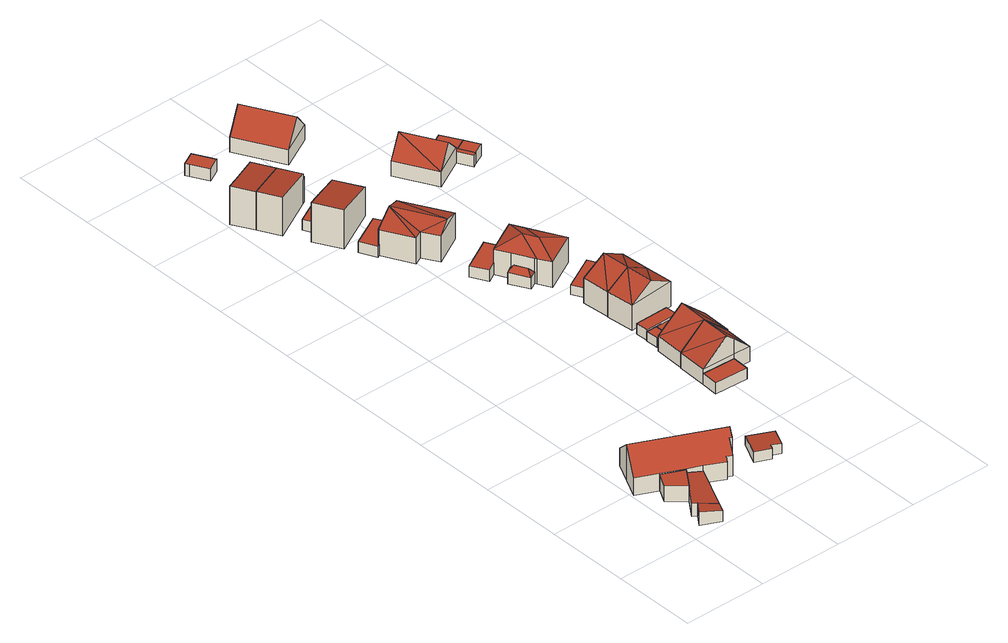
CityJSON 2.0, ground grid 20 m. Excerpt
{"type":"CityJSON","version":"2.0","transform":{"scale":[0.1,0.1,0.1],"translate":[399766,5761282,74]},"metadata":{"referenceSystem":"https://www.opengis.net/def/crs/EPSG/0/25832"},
"CityObjects":{
"building1":{"type":"Building","attributes":{"Gemeindeschluessel":"05515000","Geometrietyp2DReferenz":"3000","function":"51009_1610"},"children":["building1-1","building1-2"]},
"building1-1":{"type":"BuildingPart","attributes":{"roofType":"2100","measuredHeight":3.22},"parents":["building1"],"geometry":[{"type":"Solid","lod":"2","boundaries":[[[[0,1,2,3]],[[4,5,6,1,0]],[[3,2,7,8,9]],[[4,0,3,9]],[[1,6,7,2]],[[8,5,4,9]],[[7,6,5,8]]]],"semantics":{"surfaces":[{"type":"WallSurface"},{"type":"RoofSurface"},{"type":"GroundSurface"},{"type":"ClosureSurface"}],"values":[[0,0,0,1,2,0,3]]}}]},
"building1-2":{"type":"BuildingPart","attributes":{"roofType":"2100","measuredHeight":3.12},"parents":["building1"],"geometry":[{"type":"Solid","lod":"2","boundaries":[[[[10,11,12,13]],[[8,7,11,10]],[[14,15,6,5]],[[16,17,15,14]],[[13,12,17,16]],[[14,5,8,10,13,16]],[[11,7,6,15,17,12]],[[7,8,5,6]]]],"semantics":{"surfaces":[{"type":"WallSurface"},{"type":"RoofSurface"},{"type":"GroundSurface"},{"type":"ClosureSurface"}],"values":[[0,0,0,0,0,1,2,3]]}}]},
"building2":{"type":"Building","attributes":{"Gemeindeschluessel":"05515000","Geometrietyp2DReferenz":"3000","function":"31001_1000","roofType":"1000","measuredHeight":3.88},"geometry":[{"type":"Solid","lod":"2","boundaries":[[[[18,17,12,19]],[[20,21,17,18]],[[22,23,21,20]],[[19,12,23,22]],[[20,18,19,22]],[[17,21,23,12]]]],"semantics":{"surfaces":[{"type":"WallSurface"},{"type":"RoofSurface"},{"type":"GroundSurface"}],"values":[[0,0,0,0,1,2]]}}]},
"building3":{"type":"Building","attributes":{"Gemeindeschluessel":"05515000","Geometrietyp2DReferenz":"3000","function":"31001_1000","roofType":"3100","measuredHeight":8.95},"address":[{"country":"Germany","locality":"Münster","thoroughfareNumber":"11","thoroughfareName":"Waltruper Weg"}],"geometry":[{"type":"Solid","lod":"2","boundaries":[[[[24,25,26,27]],[[28,29,25,24]],[[30,31,29,28]],[[32,33,31,30]],[[34,35,33,32]],[[36,37,35,34]],[[38,39,37,36]],[[40,41,39,38]],[[42,43,41,40]],[[44,45,43,42]],[[46,47,45,44]],[[48,49,47,46]],[[50,51,49,48]],[[52,53,51,50]],[[27,26,53,52]],[[46,44,42,40,38,48]],[[36,34,32,30,28,24,27,52,50,48,38]],[[25,29,31,33,35,37,39,41,43,45,47,49,51,53,26]]]],"semantics":{"surfaces":[{"type":"WallSurface"},{"type":"RoofSurface"},{"type":"GroundSurface"}],"values":[[0,0,0,0,0,0,0,0,0,0,0,0,0,0,0,1,1,2]]}}]},
"building4":{"type":"Building","attributes":{"Gemeindeschluessel":"05515000","Geometrietyp2DReferenz":"3000","function":"31001_1310","roofType":"2100","measuredHeight":2.6},"geometry":[{"type":"Solid","lod":"2","boundaries":[[[[54,55,56,57]],[[58,59,55,54]],[[60,61,59,58]],[[62,63,61,60]],[[64,65,63,62]],[[57,56,65,64]],[[62,60,58,54,57,64]],[[55,59,61,63,65,56]]]],"semantics":{"surfaces":[{"type":"WallSurface"},{"type":"RoofSurface"},{"type":"GroundSurface"}],"values":[[0,0,0,0,0,0,1,2]]}}]},
"building5":{"type":"Building","attributes":{"Gemeindeschluessel":"05515000","Geometrietyp2DReferenz":"3000","function":"31001_1000"},"address":[{"country":"Germany","locality":"Münster","thoroughfareNumber":"19","thoroughfareName":"Käthe-Ernst-Weg"}],"children":["building5-1","building5-2"]},
"building5-1":{"type":"BuildingPart","attributes":{"roofType":"1000","measuredHeight":6.24},"parents":["building5"],"geometry":[{"type":"Solid","lod":"2","boundaries":[[[[66,67,68,69]],[[70,71,72,73]],[[74,75,71,70]],[[69,68,75,74]],[[70,73,66,69,74]],[[67,72,71,75,68]],[[67,66,73,72]]]],"semantics":{"surfaces":[{"type":"WallSurface"},{"type":"RoofSurface"},{"type":"GroundSurface"},{"type":"ClosureSurface"}],"values":[[0,0,0,0,1,2,3]]}}]},
"building5-2":{"type":"BuildingPart","attributes":{"roofType":"2100","measuredHeight":9.4},"parents":["building5"],"geometry":[{"type":"Solid","lod":"2","boundaries":[[[[76,77,78,79]],[[80,73,72,77,76]],[[81,82,67,66,83]],[[79,78,82,81]],[[83,80,76,79,81]],[[77,72,67,82,78]],[[73,80,83,66]],[[67,72,73,66]]]],"semantics":{"surfaces":[{"type":"WallSurface"},{"type":"RoofSurface"},{"type":"GroundSurface"},{"type":"ClosureSurface"}],"values":[[0,0,0,0,1,2,0,3]]}}]},
"building6":{"type":"Building","attributes":{"Gemeindeschluessel":"05515000","Geometrietyp2DReferenz":"3000","function":"31001_1000"},"address":[{"country":"Germany","locality":"Münster","thoroughfareNumber":"17","thoroughfareName":"Käthe-Ernst-Weg"}],"children":["building6-1","building6-2"]},
"building6-1":{"type":"BuildingPart","attributes":{"roofType":"1000","measuredHeight":6.29},"parents":["building6"],"geometry":[{"type":"Solid","lod":"2","boundaries":[[[[84,85,68,69]],[[86,87,85,84]],[[88,89,87,86]],[[69,68,67,66]],[[88,86,84,69,66]],[[85,87,89,67,68]],[[89,88,66,67]]]],"semantics":{"surfaces":[{"type":"WallSurface"},{"type":"RoofSurface"},{"type":"GroundSurface"},{"type":"ClosureSurface"}],"values":[[0,0,0,0,1,2,3]]}}]},
"building6-2":{"type":"BuildingPart","attributes":{"roofType":"2100","measuredHeight":9.45},"parents":["building6"],"geometry":[{"type":"Solid","lod":"2","boundaries":[[[[83,66,67,82,90]],[[91,92,89,88,93]],[[90,82,92,91]],[[93,83,90,91]],[[67,89,92,82]],[[88,66,83,93]],[[89,67,66,88]]]],"semantics":{"surfaces":[{"type":"WallSurface"},{"type":"RoofSurface"},{"type":"GroundSurface"},{"type":"ClosureSurface"}],"values":[[0,0,0,1,2,0,3]]}}]},
"building7":{"type":"Building","attributes":{"Gemeindeschluessel":"05515000","Geometrietyp2DReferenz":"3000","function":"31001_2460","roofType":"1000","measuredHeight":2.68},"geometry":[{"type":"Solid","lod":"2","boundaries":[[[[94,95,96,97]],[[98,99,95,94]],[[100,101,99,98]],[[97,96,101,100]],[[98,94,97,100]],[[95,99,101,96]]]],"semantics":{"surfaces":[{"type":"WallSurface"},{"type":"RoofSurface"},{"type":"GroundSurface"}],"values":[[0,0,0,0,1,2]]}}]},
"building8":{"type":"Building","attributes":{"Gemeindeschluessel":"05515000","Geometrietyp2DReferenz":"3000","function":"31001_1310","roofType":"1000","measuredHeight":2.7},"geometry":[{"type":"Solid","lod":"2","boundaries":[[[[102,103,104,105]],[[106,107,103,102]],[[108,109,107,106]],[[105,104,109,108]],[[106,102,105,108]],[[103,107,109,104]]]],"semantics":{"surfaces":[{"type":"WallSurface"},{"type":"RoofSurface"},{"type":"GroundSurface"}],"values":[[0,0,0,0,1,2]]}}]},
"building9":{"type":"Building","attributes":{"Gemeindeschluessel":"05515000","Geometrietyp2DReferenz":"3000","function":"31001_2460","roofType":"1000","measuredHeight":2.71},"geometry":[{"type":"Solid","lod":"2","boundaries":[[[[110,111,112,113]],[[114,115,111,110]],[[116,117,115,114]],[[118,119,117,116]],[[120,121,119,118]],[[113,112,121,120]],[[118,116,114,110,113,120]],[[111,115,117,119,121,112]]]],"semantics":{"surfaces":[{"type":"WallSurface"},{"type":"RoofSurface"},{"type":"GroundSurface"}],"values":[[0,0,0,0,0,0,1,2]]}}]},
"building10":{"type":"Building","attributes":{"Gemeindeschluessel":"05515000","Geometrietyp2DReferenz":"3000","function":"31001_1000","roofType":"2100","measuredHeight":9.69},"address":[{"country":"Germany","locality":"Münster","thoroughfareNumber":"15","thoroughfareName":"Käthe-Ernst-Weg"}],"geometry":[{"type":"Solid","lod":"2","boundaries":[[[[122,123,124,125]],[[126,127,123,122]],[[128,129,127,126]],[[130,131,129,128]],[[132,133,131,130]],[[134,135,133,132]],[[125,124,135,134]],[[132,130,128,126,122,125,134]],[[123,127,129,131,133,135,124]]]],"semantics":{"surfaces":[{"type":"WallSurface"},{"type":"RoofSurface"},{"type":"GroundSurface"}],"values":[[0,0,0,0,0,0,0,1,2]]}}]},
"building11":{"type":"Building","attributes":{"Gemeindeschluessel":"05515000","Geometrietyp2DReferenz":"3000","function":"51009_1610","roofType":"1000","measuredHeight":2.98},"geometry":[{"type":"Solid","lod":"2","boundaries":[[[[136,137,138,139]],[[140,141,137,136]],[[142,143,141,140]],[[144,145,143,142]],[[146,147,145,144]],[[139,138,147,146]],[[144,142,140,136,139,146]],[[137,141,143,145,147,138]]]],"semantics":{"surfaces":[{"type":"WallSurface"},{"type":"RoofSurface"},{"type":"GroundSurface"}],"values":[[0,0,0,0,0,0,1,2]]}}]},
"building12":{"type":"Building","attributes":{"Gemeindeschluessel":"05515000","Geometrietyp2DReferenz":"3000","function":"31001_1000","roofType":"3100","measuredHeight":9.08},"address":[{"country":"Germany","locality":"Münster","thoroughfareNumber":"1","thoroughfareName":"Käthe-Ernst-Weg"}],"geometry":[{"type":"Solid","lod":"2","boundaries":[[[[148,149,150,151]],[[152,153,149,148]],[[154,155,153,152]],[[156,157,155,154]],[[151,150,157,156]],[[158,151,159]],[[156,159,151]],[[152,148,158]],[[159,160,152,158]],[[160,154,152]],[[160,159,156,154]],[[158,148,151]],[[149,153,155,157,150]]]],"semantics":{"surfaces":[{"type":"WallSurface"},{"type":"RoofSurface"},{"type":"GroundSurface"}],"values":[[0,0,0,0,0,1,1,1,1,0,0,0,2]]}}]},
"building13":{"type":"Building","attributes":{"Gemeindeschluessel":"05515000","Geometrietyp2DReferenz":"3000","function":"31001_1310","roofType":"1000","measuredHeight":2.29},"geometry":[{"type":"Solid","lod":"2","boundaries":[[[[161,162,163,164]],[[165,166,162,161]],[[167,168,166,165]],[[164,163,168,167]],[[165,161,164,167]],[[162,166,168,163]]]],"semantics":{"surfaces":[{"type":"WallSurface"},{"type":"RoofSurface"},{"type":"GroundSurface"}],"values":[[0,0,0,0,1,2]]}}]},
"building14":{"type":"Building","attributes":{"Gemeindeschluessel":"05515000","Geometrietyp2DReferenz":"3000","function":"51009_1610","roofType":"1000","measuredHeight":2.86},"geometry":[{"type":"Solid","lod":"2","boundaries":[[[[106,169,129,108]],[[170,171,169,106]],[[172,131,171,170]],[[108,129,131,172]],[[170,106,108,172]],[[169,171,131,129]]]],"semantics":{"surfaces":[{"type":"WallSurface"},{"type":"RoofSurface"},{"type":"GroundSurface"}],"values":[[0,0,0,0,1,2]]}}]},
"building15":{"type":"Building","attributes":{"Gemeindeschluessel":"05515000","Geometrietyp2DReferenz":"3000","function":"31001_1000","roofType":"5000","measuredHeight":7.98},"address":[{"country":"Germany","locality":"Münster","thoroughfareNumber":"13","thoroughfareName":"Käthe-Ernst-Weg"}],"geometry":[{"type":"Solid","lod":"2","boundaries":[[[[173,174,119,175]],[[176,177,174,173]],[[178,179,177,176]],[[180,181,179,178]],[[182,183,181,180]],[[184,112,183,182]],[[185,121,112,184]],[[175,119,121,185]],[[180,178,186]],[[186,187,180]],[[180,187,182]],[[185,184,182,187]],[[186,176,173]],[[188,187,186,173]],[[187,188,175,185]],[[188,173,175]],[[186,178,176]],[[174,177,179,181,183,112,121,119]]]],"semantics":{"surfaces":[{"type":"WallSurface"},{"type":"RoofSurface"},{"type":"GroundSurface"}],"values":[[0,0,0,0,0,0,0,0,1,1,1,1,1,1,0,0,0,2]]}}]},
"building16":{"type":"Building","attributes":{"Gemeindeschluessel":"05515000","Geometrietyp2DReferenz":"3000","function":"31001_1000","roofType":"3100","measuredHeight":8.96},"address":[{"country":"Germany","locality":"Münster","thoroughfareNumber":"3","thoroughfareName":"Käthe-Ernst-Weg"}],"geometry":[{"type":"Solid","lod":"2","boundaries":[[[[189,190,191,192]],[[193,194,190,189]],[[195,196,194,193]],[[192,191,196,195]],[[189,197,193]],[[195,198,192]],[[198,197,189]],[[189,192,198]],[[195,193,197]],[[197,198,195]],[[190,194,196,191]]]],"semantics":{"surfaces":[{"type":"WallSurface"},{"type":"RoofSurface"},{"type":"GroundSurface"}],"values":[[0,0,0,0,0,0,1,1,1,1,2]]}}]},
"building17":{"type":"Building","attributes":{"Gemeindeschluessel":"05515000","Geometrietyp2DReferenz":"3000","function":"31001_2460","roofType":"1000","measuredHeight":2.71},"geometry":[{"type":"Solid","lod":"2","boundaries":[[[[199,200,201,202]],[[203,204,200,199]],[[205,206,204,203]],[[207,208,206,205]],[[209,210,208,207]],[[202,201,210,209]],[[207,205,203,199,202,209]],[[200,204,206,208,210,201]]]],"semantics":{"surfaces":[{"type":"WallSurface"},{"type":"RoofSurface"},{"type":"GroundSurface"}],"values":[[0,0,0,0,0,0,1,2]]}}]},
"building18":{"type":"Building","attributes":{"Gemeindeschluessel":"05515000","Geometrietyp2DReferenz":"3000","function":"31001_2460","roofType":"1000","measuredHeight":2.56},"geometry":[{"type":"Solid","lod":"2","boundaries":[[[[211,212,213,214]],[[215,216,212,211]],[[217,218,216,215]],[[214,213,218,217]],[[215,211,214,217]],[[212,216,218,213]]]],"semantics":{"surfaces":[{"type":"WallSurface"},{"type":"RoofSurface"},{"type":"GroundSurface"}],"values":[[0,0,0,0,1,2]]}}]},
"building19":{"type":"Building","attributes":{"Gemeindeschluessel":"05515000","Geometrietyp2DReferenz":"3000","function":"31001_2460","roofType":"1000","measuredHeight":2.28},"geometry":[{"type":"Solid","lod":"2","boundaries":[[[[219,220,168,167]],[[221,222,220,219]],[[164,163,222,221]],[[167,168,163,164]],[[221,219,167,164]],[[220,222,163,168]]]],"semantics":{"surfaces":[{"type":"WallSurface"},{"type":"RoofSurface"},{"type":"GroundSurface"}],"values":[[0,0,0,0,1,2]]}}]},
"building20":{"type":"Building","attributes":{"Gemeindeschluessel":"05515000","Geometrietyp2DReferenz":"3000","function":"31001_1000","roofType":"3100","measuredHeight":9.38},"address":[{"country":"Germany","locality":"Münster","thoroughfareNumber":"5","thoroughfareName":"Käthe-Ernst-Weg"}],"geometry":[{"type":"Solid","lod":"2","boundaries":[[[[223,224,225,226]],[[227,228,224,223]],[[229,230,228,227]],[[226,225,230,229]],[[223,231,227]],[[229,232,226]],[[231,223,226]],[[226,232,231]],[[227,231,232]],[[232,229,227]],[[224,228,230,225]]]],"semantics":{"surfaces":[{"type":"WallSurface"},{"type":"RoofSurface"},{"type":"GroundSurface"}],"values":[[0,0,0,0,0,0,1,1,1,1,2]]}}]},
"building21":{"type":"Building","attributes":{"Gemeindeschluessel":"05515000","Geometrietyp2DReferenz":"3000","function":"31001_1000"},"address":[{"country":"Germany","locality":"Münster","thoroughfareNumber":"11","thoroughfareName":"Käthe-Ernst-Weg"}],"children":["building21-1","building21-2"]},
"building21-1":{"type":"BuildingPart","attributes":{"roofType":"5000","measuredHeight":4.19},"parents":["building21"],"geometry":[{"type":"Solid","lod":"2","boundaries":[[[[233,234,235,236]],[[237,238,234,233]],[[239,240,238,237]],[[239,237,241]],[[241,237,233,242]],[[233,236,242]],[[242,236,239,241]],[[234,238,240,235]],[[240,239,236,235]]]],"semantics":{"surfaces":[{"type":"WallSurface"},{"type":"RoofSurface"},{"type":"GroundSurface"},{"type":"ClosureSurface"}],"values":[[0,0,0,1,1,1,1,2,3]]}}]},
"building21-2":{"type":"BuildingPart","attributes":{"roofType":"3200","measuredHeight":8.04},"parents":["building21"],"geometry":[{"type":"Solid","lod":"2","boundaries":[[[[243,201,240,244]],[[245,210,201,243]],[[246,208,210,245]],[[247,248,208,246]],[[249,250,248,247]],[[251,252,250,249]],[[253,254,252,251]],[[255,256,254,253]],[[257,236,235,256,255]],[[240,239,244]],[[251,258,253]],[[246,245,259,247]],[[249,258,251]],[[247,259,258,249]],[[253,258,259,255]],[[243,244,257,255,259,245]],[[201,210,208,248,250,252,254,256,235,240]],[[236,257,244,239]],[[240,235,236,239]]]],"semantics":{"surfaces":[{"type":"WallSurface"},{"type":"RoofSurface"},{"type":"GroundSurface"},{"type":"ClosureSurface"}],"values":[[0,0,0,0,0,0,0,0,0,0,1,1,1,1,1,1,2,0,3]]}}]},
"building22":{"type":"Building","attributes":{"Gemeindeschluessel":"05515000","Geometrietyp2DReferenz":"3000","function":"31001_1000","roofType":"3100","measuredHeight":9.27},"address":[{"country":"Germany","locality":"Münster","thoroughfareNumber":"7","thoroughfareName":"Käthe-Ernst-Weg"}],"geometry":[{"type":"Solid","lod":"2","boundaries":[[[[260,261,262,229]],[[263,264,261,260]],[[226,265,264,263]],[[229,262,265,226]],[[260,266,263]],[[226,232,229]],[[229,232,266]],[[266,260,229]],[[232,226,263]],[[263,266,232]],[[261,264,265,262]]]],"semantics":{"surfaces":[{"type":"WallSurface"},{"type":"RoofSurface"},{"type":"GroundSurface"}],"values":[[0,0,0,0,0,0,1,1,1,1,2]]}}]},
"building23":{"type":"Building","attributes":{"Gemeindeschluessel":"05515000","Geometrietyp2DReferenz":"3000","function":"31001_2460","roofType":"1000","measuredHeight":2.42},"geometry":[{"type":"Solid","lod":"2","boundaries":[[[[267,268,269,270]],[[271,272,268,267]],[[273,274,272,271]],[[270,269,274,273]],[[271,267,270,273]],[[268,272,274,269]]]],"semantics":{"surfaces":[{"type":"WallSurface"},{"type":"RoofSurface"},{"type":"GroundSurface"}],"values":[[0,0,0,0,1,2]]}}]},
"building24":{"type":"Building","attributes":{"Gemeindeschluessel":"05515000","Geometrietyp2DReferenz":"3000","function":"31001_1000","roofType":"5000","measuredHeight":8.71},"address":[{"country":"Germany","locality":"Münster","thoroughfareNumber":"88","thoroughfareName":"Käthe-Ernst-Weg"}],"geometry":[{"type":"Solid","lod":"2","boundaries":[[[[275,276,277,278]],[[279,280,276,275]],[[281,282,280,279]],[[278,277,282,281]],[[283,284,281,279]],[[283,275,278]],[[278,284,283]],[[275,283,279]],[[281,284,278]],[[276,280,282,277]]]],"semantics":{"surfaces":[{"type":"WallSurface"},{"type":"RoofSurface"},{"type":"GroundSurface"}],"values":[[0,0,0,0,1,1,1,0,0,2]]}}]},
"building25":{"type":"Building","attributes":{"Gemeindeschluessel":"05515000","Geometrietyp2DReferenz":"3000","function":"31001_1000","roofType":"5000","measuredHeight":8.1},"address":[{"country":"Germany","locality":"Münster","thoroughfareNumber":"66","thoroughfareName":"Käthe-Ernst-Weg"}],"geometry":[{"type":"Solid","lod":"2","boundaries":[[[[285,286,287,288]],[[289,290,286,285]],[[291,292,290,289]],[[293,294,292,291]],[[288,287,294,293]],[[285,295,296]],[[296,289,285]],[[295,288,293]],[[295,293,291]],[[291,296,295]],[[289,296,291]],[[288,295,285]],[[286,290,292,294,287]]]],"semantics":{"surfaces":[{"type":"WallSurface"},{"type":"RoofSurface"},{"type":"GroundSurface"}],"values":[[0,0,0,0,0,1,1,1,1,1,0,0,2]]}}]},
"building26":{"type":"Building","attributes":{"Gemeindeschluessel":"05515000","Geometrietyp2DReferenz":"3000","function":"51009_1610","roofType":"1000","measuredHeight":2.86},"geometry":[{"type":"Solid","lod":"2","boundaries":[[[[297,294,287,298]],[[299,300,294,297]],[[301,302,300,299]],[[303,304,302,301]],[[305,306,304,303]],[[307,308,306,305]],[[298,287,308,307]],[[305,303,301,299,297,298,307]],[[294,300,302,304,306,308,287]]]],"semantics":{"surfaces":[{"type":"WallSurface"},{"type":"RoofSurface"},{"type":"GroundSurface"}],"values":[[0,0,0,0,0,0,0,1,2]]}}]},
"building27":{"type":"Building","attributes":{"Gemeindeschluessel":"05515000","Geometrietyp2DReferenz":"3000","function":"31001_1310","roofType":"1000","measuredHeight":2.83},"geometry":[{"type":"Solid","lod":"2","boundaries":[[[[303,304,306,305]],[[301,302,304,303]],[[309,310,302,301]],[[305,306,310,309]],[[301,303,305,309]],[[304,302,310,306]]]],"semantics":{"surfaces":[{"type":"WallSurface"},{"type":"RoofSurface"},{"type":"GroundSurface"}],"values":[[0,0,0,0,1,2]]}}]}
},
"vertices":[
[35,28,38],[35,28,5],[78,7,5],[78,7,32],[53,54,37],[53,54,36],[53,54,5],[89,29,5],[89,29,31],[89,29,32],
[137,131,33],[137,131,5],[104,146,5],[104,146,37],[44,61,37],[44,61,5],[72,101,37],[72,101,5],
[72,101,44],[104,146,44],[36,134,44],[36,134,5],[55,169,44],[55,169,5],
[185,116,53],[185,116,3],[197,110,3],[197,110,53],[181,109,46],[181,109,3],[137,131,46],[137,131,3],[104,146,46],[104,146,3],[55,169,46],[55,169,3],[6,192,46],[6,192,3],[29,239,92],[29,239,3],[52,286,46],[52,286,3],[227,203,46],[227,203,3],[216,180,69],[216,180,3],[233,171,69],[233,171,3],[222,148,92],[222,148,3],[214,132,77],[214,132,3],[209,135,77],[209,135,3],
[258,117,29],[258,117,3],[293,101,3],[293,101,29],[285,173,24],[285,173,3],[341,146,24],[341,146,3],[320,102,28],[320,102,3],[299,112,28],[299,112,3],
[131,1404,74],[131,1404,11],[135,1406,11],[135,1406,74],[108,1456,74],[108,1456,11],[105,1454,11],[105,1454,74],[122,1431,74],[122,1431,11],
[29,1413,100],[29,1413,11],[2,1399,11],[2,1399,105],[105,1454,84],[29,1350,105],[29,1350,11],[131,1404,84],
[148,1381,74],[148,1381,11],[162,1356,74],[162,1356,11],[158,1354,74],[158,1354,11],
[29,1350,106],[55,1300,106],[55,1300,11],[158,1354,84],
[434,335,30],[434,335,3],[436,376,3],[436,376,30],[354,339,30],[354,339,3],[356,379,30],[356,379,3],
[96,1287,39],[96,1287,12],[110,1261,12],[110,1261,39],[132,1306,39],[132,1306,12],[145,1280,39],[145,1280,12],
[150,1121,37],[150,1121,10],[155,1124,10],[155,1124,37],[131,1159,37],[131,1159,10],[205,1198,37],[205,1198,10],[225,1162,37],[225,1162,10],[154,1125,37],[154,1125,10],
[84,1247,108],[84,1247,11],[117,1185,11],[117,1185,108],[110,1261,101],[110,1261,11],[145,1280,93],[145,1280,11],[189,1303,82],[189,1303,11],[190,1303,82],[190,1303,11],[222,1241,82],[222,1241,11],
[47,1570,43],[47,1570,13],[68,1531,13],[68,1531,43],[42,1579,43],[42,1579,13],[73,1595,43],[73,1595,13],[87,1569,43],[87,1569,13],[99,1547,43],[99,1547,13],
[479,444,41],[479,444,4],[359,449,4],[359,449,41],[476,374,41],[476,374,4],[436,376,41],[436,376,4],[356,379,41],[356,379,4],[419,447,95],[416,376,95],[436,376,78],
[367,529,30],[367,529,7],[392,530,7],[392,530,30],[366,559,30],[366,559,7],[391,559,30],[391,559,7],
[132,1306,11],[175,1329,39],[175,1329,11],[189,1303,39],
[247,1174,74],[247,1174,10],[225,1162,74],[306,1065,74],[306,1065,10],[233,1026,74],[233,1026,10],[212,1064,74],[212,1064,10],[192,1054,74],[192,1054,10],[155,1124,74],[154,1125,74],[267,1044,90],[209,1154,90],[225,1162,83],
[362,520,43],[362,520,6],[359,449,6],[359,449,43],[482,514,43],[482,514,6],[479,444,43],[479,444,6],[422,517,96],[419,447,96],
[262,913,38],[262,913,10],[284,925,10],[284,925,38],[241,951,38],[241,951,10],[316,991,38],[316,991,10],[336,954,38],[336,954,10],[284,926,38],[284,926,10],
[446,590,34],[446,590,8],[366,589,8],[366,589,34],[447,560,34],[447,560,8],[367,559,34],[367,559,8],
[446,560,30],[446,560,7],[447,530,30],[447,530,7],
[477,612,71],[477,612,9],[471,678,9],[471,678,71],[366,603,71],[366,603,9],[360,669,71],[360,669,9],[421,608,103],[416,673,103],
[307,839,38],[307,839,10],[325,848,10],[325,848,38],[284,883,38],[284,883,10],[301,893,38],[301,893,10],[297,879,52],[311,852,52],
[284,925,72],[301,893,72],[284,926,72],[336,954,72],[363,968,72],[363,968,10],[378,939,72],[378,939,10],[422,857,72],[422,857,10],[343,815,72],[343,815,10],[327,844,72],[327,844,10],[325,848,72],[361,876,91],[344,908,91],
[355,735,71],[355,735,10],[360,669,10],[466,744,71],[466,744,10],[471,678,10],[411,739,103],
[353,773,34],[353,773,10],[367,747,10],[367,747,34],[433,815,34],[433,815,10],[446,789,34],[446,789,10],
[301,1511,49],[301,1511,12],[242,1622,12],[242,1622,49],[221,1469,49],[221,1469,12],[162,1579,49],[162,1579,12],[262,1490,99],[203,1601,99],
[401,1215,47],[401,1215,9],[477,1256,9],[477,1256,47],[351,1309,47],[351,1309,9],[427,1349,47],[427,1349,9],[453,1302,47],[453,1302,9],[439,1235,90],[389,1329,90],
[453,1302,38],[477,1256,38],[488,1320,38],[488,1320,9],[513,1275,38],[513,1275,9],[486,1261,38],[486,1261,9],[504,1227,38],[504,1227,9],[495,1222,38],[495,1222,9],
[531,1241,38],[531,1241,9]
]}
